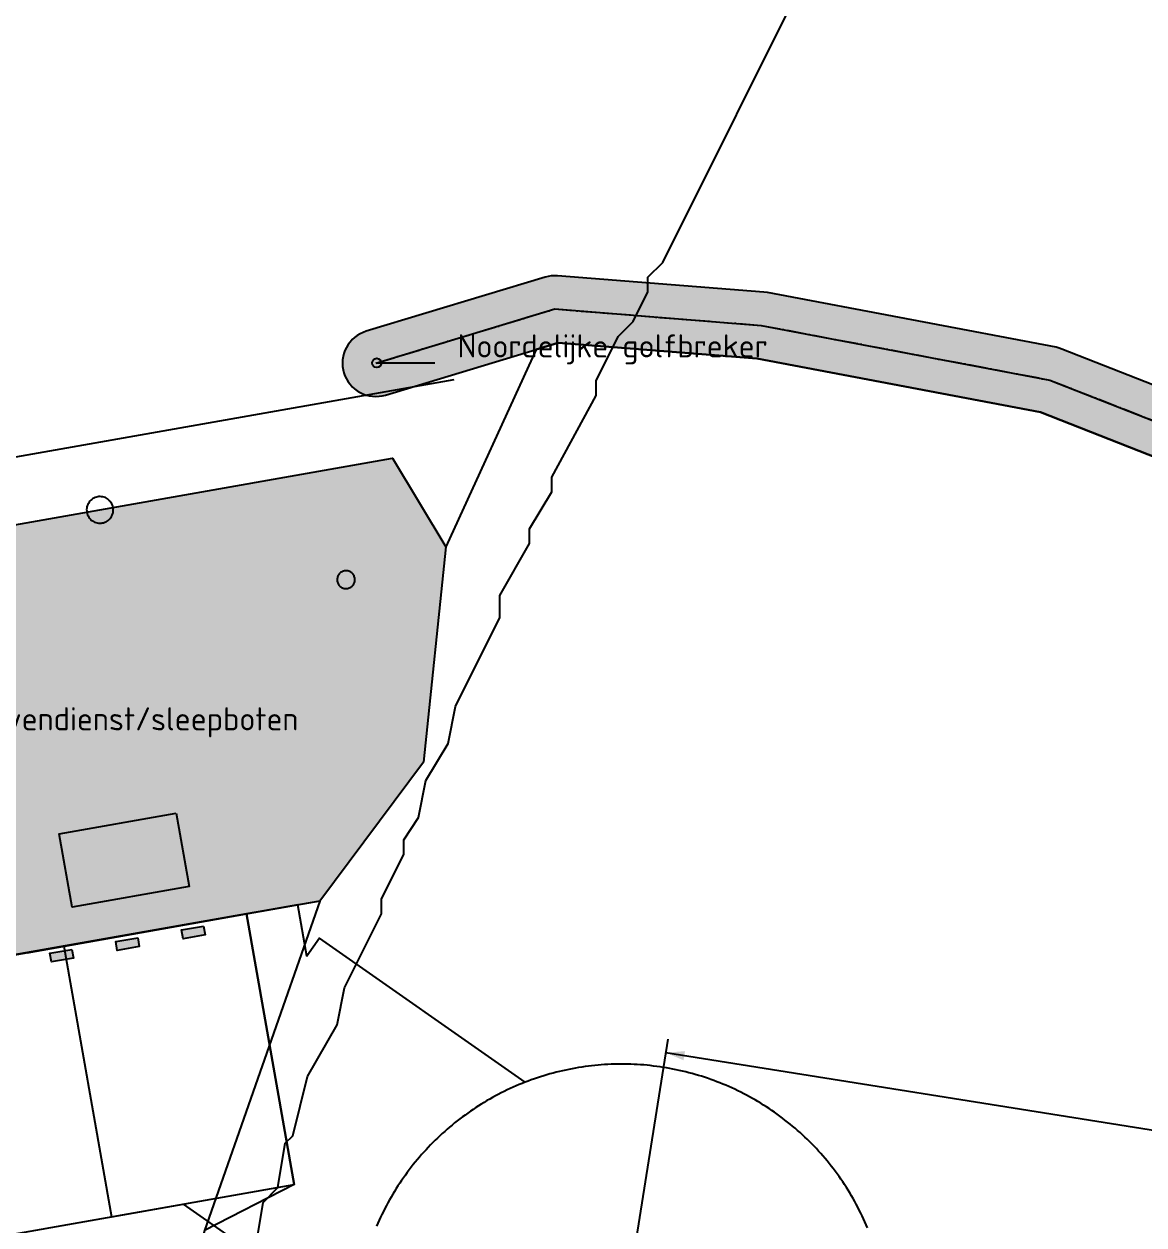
# Model space of a CAD drawing. Header units: metres. Extents: x 284000 to 318000, y 7632000 to 7666000.
# Drawn here: x 296727 to 298240, y 7649755 to 7651377 of the extents above; entities that cross this region are included whole.
import ezdxf
from ezdxf.enums import TextEntityAlignment as Align

# ---------------------------------------------------------------- set-up
doc = ezdxf.new("R2010")
doc.units = ezdxf.units.M
doc.header["$LTSCALE"] = 10
doc.linetypes.add('DASHDOT', pattern=[3.556, 2.54, -0.508, 0, -0.508])
for name, color, linetype in [('HV-BAGGER', 5, 'Continuous'), ('HV-D-GEBOUW', 8, 'Continuous'), ('HV-DRAAIKOM', 2, 'Continuous'), ('HV-GEUL-AS', 1, 'Continuous'), ('HV-GOLFBREKER', 8, 'Continuous'), ('HV-HAVENDIENST', 150, 'Continuous'), ('HV-KADE', 7, 'Continuous'), ('HV-KUSTLIJN', 4, 'Continuous'), ('HV-ONDERGROND', 8, 'Continuous'), ('HV-SCHIP', 3, 'Continuous'), ('HV-TEKST-02', 7, 'Continuous'), ('HV-TOETS-OPENING-2-HOOFDBEKKEN', 6, 'Continuous'), ('HV-TOETS-WAND-HB-OPEN', 30, 'Continuous'), ('HV-TOETS-WAND-VH-TALUD', 30, 'Continuous'), ('HV-VOORHAVEN', 151, 'Continuous'), ('HV-WEG', 7, 'Continuous')]:
    doc.layers.add(name, color=color, linetype=linetype)
doc.styles.add('NLCS-ISO', font='NLCS-ISO.ttf')
picture_1 = doc.add_image_def('image1.jpg', size_in_pixel=(3400, 3400))

msp = doc.modelspace()

# ---------------------------------------------------------------- hatches: boundary and pattern name
at = {"layer": 'HV-D-GEBOUW', "true_color": 0x495057, "transparency": 33554534}
h = msp.add_hatch(color=8, dxfattribs=at)
h.dxf.hatch_style = 1
h.paths.add_polyline_path([(297174, 7650628.5), (297173.7, 7650629.6), (297173.3, 7650630.7), (297172.9, 7650631.8), (297172.3, 7650632.8), (297171.6, 7650633.8), (297170.8, 7650634.7), (297170, 7650635.5), (297169, 7650636.2), (297168, 7650636.9), (297167, 7650637.4), (297165.9, 7650637.8), (297164.7, 7650638.1), (297163.6, 7650638.3), (297162.4, 7650638.4), (297161.2, 7650638.4), (297160, 7650638.2), (297158.9, 7650638), (297157.8, 7650637.6), (297156.7, 7650637.1), (297155.6, 7650636.5), (297154.7, 7650635.8), (297153.8, 7650635.1), (297153, 7650634.2), (297152.3, 7650633.3), (297151.6, 7650632.3), (297151.1, 7650631.2), (297150.7, 7650630.1), (297150.4, 7650629), (297150.2, 7650627.8), (297150.1, 7650626.6), (297150.1, 7650625.4), (297150.3, 7650624.3), (297150.5, 7650623.1), (297150.9, 7650622), (297151.4, 7650620.9), (297152, 7650619.9), (297152.6, 7650618.9), (297153.4, 7650618), (297154.3, 7650617.2), (297155.2, 7650616.5), (297156.2, 7650615.9), (297157.3, 7650615.3), (297158.4, 7650614.9), (297159.5, 7650614.6), (297160.7, 7650614.4), (297161.9, 7650614.3), (297163, 7650614.4), (297164.2, 7650614.5), (297165.4, 7650614.8), (297166.5, 7650615.1), (297167.6, 7650615.6), (297168.6, 7650616.2), (297169.6, 7650616.9), (297170.4, 7650617.7), (297171.3, 7650618.5), (297172, 7650619.5), (297172.6, 7650620.5), (297173.1, 7650621.5), (297173.6, 7650622.6), (297173.9, 7650623.8), (297174.1, 7650624.9), (297174.2, 7650626.1), (297174.1, 7650627.3)])
h = msp.add_hatch(color=8, dxfattribs=at)
h.dxf.hatch_style = 1
h.paths.add_polyline_path([(296932.5, 7650310.7), (296949.9, 7650211.9), (296791.8, 7650184), (296774.3, 7650282.9)])
at = {"layer": 'HV-GOLFBREKER', "true_color": 0xadb5bd, "transparency": 33554534}
h = msp.add_hatch(color=8, dxfattribs=at)
h.dxf.hatch_style = 1
h.paths.add_polyline_path([(297449, 7650946.4), (297717.1, 7650925.2), (298100.7, 7650852.5), (298486.7, 7650701), (298763, 7650524.3), (298957.6, 7650254.5), (299119.5, 7649903.4), (299224.7, 7649545.4), (299226.1, 7649541.2), (299228, 7649537.2), (299230.2, 7649533.4), (299232.8, 7649529.8), (299235.7, 7649526.5), (299239, 7649523.5), (299242.5, 7649520.8), (299246.3, 7649518.5), (299250.2, 7649516.6), (299254.4, 7649515.1), (299258.7, 7649514), (299263, 7649513.3), (299267.4, 7649513), (299271.8, 7649513.2), (299276.2, 7649513.8), (299280.5, 7649514.9), (299284.7, 7649516.3), (299288.7, 7649518.2), (299292.5, 7649520.4), (299296.1, 7649523), (299299.4, 7649525.9), (299302.4, 7649529.2), (299305, 7649532.7), (299307.3, 7649536.5), (299309.3, 7649540.5), (299310.8, 7649544.6), (299311.9, 7649548.9), (299312.6, 7649553.2), (299312.8, 7649557.6), (299312.7, 7649562.1), (299312, 7649566.4), (299311, 7649570.7), (299204.9, 7649931.9), (299202.6, 7649938), (299037.6, 7650296.2), (299035.5, 7650300), (299033.2, 7650303.7), (298830.9, 7650583.9), (298828.3, 7650587.2), (298825.3, 7650590.2), (298822.1, 7650593), (298818.7, 7650595.4), (298531.5, 7650779.2), (298527.7, 7650781.4), (298523.7, 7650783.2), (298129.6, 7650937.8), (298125.6, 7650939.2), (298121.6, 7650940.2), (297731.5, 7651014.1), (297726.7, 7651014.7), (297447.7, 7651036.8), (297443.5, 7651037), (297439.3, 7651036.7), (297435.1, 7651036.1), (297431.1, 7651035), (297189.2, 7650961.8), (297185.1, 7650960.3), (297181.1, 7650958.5), (297177.3, 7650956.2), (297173.7, 7650953.6), (297170.5, 7650950.6), (297167.5, 7650947.3), (297164.9, 7650943.8), (297162.6, 7650940), (297160.7, 7650936), (297159.2, 7650931.8), (297158.1, 7650927.6), (297157.5, 7650923.2), (297157.3, 7650918.8), (297157.5, 7650914.4), (297158.1, 7650910), (297159.2, 7650905.7), (297160.7, 7650901.6), (297162.6, 7650897.6), (297164.8, 7650893.8), (297167.5, 7650890.2), (297170.4, 7650887), (297173.7, 7650884), (297177.2, 7650881.4), (297181, 7650879.1), (297185, 7650877.2), (297189.2, 7650875.7), (297193.5, 7650874.6), (297197.8, 7650874), (297202.2, 7650873.8), (297206.7, 7650874), (297211, 7650874.6), (297215.3, 7650875.7)])
at = {"layer": 'HV-HAVENDIENST', "true_color": 0x4ea8de, "transparency": 33554534}
h = msp.add_hatch(color=150, dxfattribs=at)
h.dxf.hatch_style = 1
h.paths.add_polyline_path([(296464, 7650656.1), (297224.9, 7650790.3), (297297, 7650670.5), (297266.7, 7650379.9), (297126.6, 7650192.1), (296563.3, 7650092.8)])
at = {"layer": 'HV-SCHIP', "true_color": 0x80ffdb, "transparency": 33554534}
h = msp.add_hatch(color=3, dxfattribs=at)
h.dxf.hatch_style = 1
h.paths.add_polyline_path([(296969.5, 7650158.3), (296971.6, 7650146.5), (296942, 7650141.2), (296939.9, 7650153.1)])
h = msp.add_hatch(color=3, dxfattribs=at)
h.dxf.hatch_style = 1
h.paths.add_polyline_path([(296880.6, 7650142.6), (296882.7, 7650130.8), (296853, 7650125.5), (296850.9, 7650137.4)])
h = msp.add_hatch(color=3, dxfattribs=at)
h.dxf.hatch_style = 1
h.paths.add_polyline_path([(296791.6, 7650126.9), (296793.7, 7650115.1), (296764.1, 7650109.9), (296762, 7650121.7)])

# ---------------------------------------------------------------- linework, layer by layer
at = {"layer": 'HV-BAGGER'}
msp.add_lwpolyline([(297866.8, 7649750.6), (297865.1, 7649754.7), (297863.3, 7649758.7), (297861.5, 7649762.7), (297859.6, 7649766.7), (297857.7, 7649770.7), (297855.7, 7649774.7), (297853.7, 7649778.6), (297851.6, 7649782.5), (297849.5, 7649786.4), (297847.3, 7649790.2), (297845.1, 7649794), (297842.9, 7649797.8), (297840.6, 7649801.6), (297838.2, 7649805.3), (297835.8, 7649809.1), (297833.4, 7649812.7), (297830.9, 7649816.4), (297828.4, 7649820), (297825.8, 7649823.6), (297823.2, 7649827.2), (297820.5, 7649830.7), (297817.8, 7649834.2), (297815, 7649837.6), (297812.3, 7649841.1), (297809.4, 7649844.4), (297806.6, 7649847.8), (297803.6, 7649851.1), (297800.7, 7649854.4), (297797.7, 7649857.7), (297794.6, 7649860.9), (297791.6, 7649864), (297788.5, 7649867.2), (297785.3, 7649870.3), (297782.1, 7649873.3), (297778.9, 7649876.3), (297775.6, 7649879.3), (297772.3, 7649882.3), (297769, 7649885.2), (297765.6, 7649888), (297762.2, 7649890.8), (297758.8, 7649893.6), (297755.3, 7649896.3), (297751.8, 7649899), (297748.3, 7649901.7), (297744.7, 7649904.3), (297741.1, 7649906.8), (297737.5, 7649909.3), (297733.8, 7649911.8), (297730.1, 7649914.2), (297726.4, 7649916.6), (297722.6, 7649918.9), (297718.8, 7649921.2), (297715, 7649923.4), (297711.2, 7649925.6), (297707.3, 7649927.8), (297703.4, 7649929.9), (297699.5, 7649931.9), (297695.6, 7649933.9), (297691.6, 7649935.9), (297687.6, 7649937.8), (297683.6, 7649939.6), (297679.6, 7649941.4), (297675.5, 7649943.2), (297671.5, 7649944.9), (297667.4, 7649946.5), (297663.2, 7649948.1), (297659.1, 7649949.7), (297655, 7649951.2), (297650.8, 7649952.7), (297646.6, 7649954.1), (297642.4, 7649955.4), (297638.2, 7649956.7), (297633.9, 7649957.9), (297629.7, 7649959.1), (297625.4, 7649960.3), (297621.1, 7649961.4), (297616.8, 7649962.4), (297612.5, 7649963.4), (297608.2, 7649964.3), (297603.9, 7649965.2), (297599.5, 7649966), (297595.2, 7649966.8), (297590.8, 7649967.5), (297586.4, 7649968.2), (297582.1, 7649968.8), (297577.7, 7649969.3), (297573.3, 7649969.8), (297568.9, 7649970.3), (297564.5, 7649970.7), (297560.1, 7649971), (297555.7, 7649971.3), (297551.3, 7649971.5), (297546.9, 7649971.7), (297542.5, 7649971.8), (297538, 7649971.9), (297533.6, 7649971.9), (297529.2, 7649971.9), (297524.8, 7649971.8), (297520.4, 7649971.6), (297516, 7649971.4), (297511.5, 7649971.2), (297507.1, 7649970.9), (297502.7, 7649970.5), (297498.3, 7649970.1), (297493.9, 7649969.6), (297489.6, 7649969.1), (297485.2, 7649968.5), (297480.8, 7649967.9), (297476.4, 7649967.2), (297472.1, 7649966.4), (297467.7, 7649965.7), (297463.4, 7649964.8), (297459.1, 7649963.9), (297454.8, 7649963), (297450.5, 7649961.9), (297446.2, 7649960.9), (297441.9, 7649959.8), (297437.6, 7649958.6), (297433.4, 7649957.4), (297429.2, 7649956.1), (297424.9, 7649954.8), (297420.7, 7649953.4), (297416.6, 7649952), (297412.4, 7649950.5), (297408.2, 7649949), (297404.1, 7649947.4), (297404.1, 7649947.4), (297126.2, 7650142), (297109.1, 7650117.7), (297097, 7650186.9), (296780.7, 7650131.1), (296780.7, 7650131.1), (296845.2, 7649765.5), (296942.2, 7649782.6), (297174.7, 7649619.8)], dxfattribs=at)
msp.add_lwpolyline([(295896.4, 7649975.3, 3.297039), (295936.9, 7649605.3), (297092.2, 7649809), (297027.8, 7650174.7), (295896.4, 7649975.3)], format="xyb", dxfattribs=at)
at = {"layer": 'HV-D-GEBOUW'}
for points in [[(297174, 7650628.5), (297173.7, 7650629.6), (297173.3, 7650630.7), (297172.9, 7650631.8), (297172.3, 7650632.8), (297171.6, 7650633.8), (297170.8, 7650634.7), (297170, 7650635.5), (297169, 7650636.2), (297168, 7650636.9), (297167, 7650637.4), (297165.9, 7650637.8), (297164.7, 7650638.1), (297163.6, 7650638.3), (297162.4, 7650638.4), (297161.2, 7650638.4), (297160, 7650638.2), (297158.9, 7650638), (297157.8, 7650637.6), (297156.7, 7650637.1), (297155.6, 7650636.5), (297154.7, 7650635.8), (297153.8, 7650635.1), (297153, 7650634.2), (297152.3, 7650633.3), (297151.6, 7650632.3), (297151.1, 7650631.2), (297150.7, 7650630.1), (297150.4, 7650629), (297150.2, 7650627.8), (297150.1, 7650626.6), (297150.1, 7650625.4), (297150.3, 7650624.3), (297150.5, 7650623.1), (297150.9, 7650622), (297151.4, 7650620.9), (297152, 7650619.9), (297152.6, 7650618.9), (297153.4, 7650618), (297154.3, 7650617.2), (297155.2, 7650616.5), (297156.2, 7650615.9), (297157.3, 7650615.3), (297158.4, 7650614.9), (297159.5, 7650614.6), (297160.7, 7650614.4), (297161.9, 7650614.3), (297163, 7650614.4), (297164.2, 7650614.5), (297165.4, 7650614.8), (297166.5, 7650615.1), (297167.6, 7650615.6), (297168.6, 7650616.2), (297169.6, 7650616.9), (297170.4, 7650617.7), (297171.3, 7650618.5), (297172, 7650619.5), (297172.6, 7650620.5), (297173.1, 7650621.5), (297173.6, 7650622.6), (297173.9, 7650623.8), (297174.1, 7650624.9), (297174.2, 7650626.1), (297174.1, 7650627.3), (297174, 7650628.5)], [(296932.5, 7650310.7), (296949.9, 7650211.9), (296791.8, 7650184), (296774.3, 7650282.9), (296932.5, 7650310.7)]]:
    msp.add_lwpolyline(points, close=True, dxfattribs=at)
at = {"layer": 'HV-DRAAIKOM'}
msp.add_lwpolyline([(297866.8, 7649750.6), (297865.1, 7649754.7), (297863.3, 7649758.7), (297861.5, 7649762.7), (297859.6, 7649766.7), (297857.7, 7649770.7), (297855.7, 7649774.7), (297853.7, 7649778.6), (297851.6, 7649782.5), (297849.5, 7649786.4), (297847.3, 7649790.2), (297845.1, 7649794), (297842.9, 7649797.8), (297840.6, 7649801.6), (297838.2, 7649805.3), (297835.8, 7649809.1), (297833.4, 7649812.7), (297830.9, 7649816.4), (297828.4, 7649820), (297825.8, 7649823.6), (297823.2, 7649827.2), (297820.5, 7649830.7), (297817.8, 7649834.2), (297815, 7649837.6), (297812.3, 7649841.1), (297809.4, 7649844.4), (297806.6, 7649847.8), (297803.6, 7649851.1), (297800.7, 7649854.4), (297797.7, 7649857.7), (297794.6, 7649860.9), (297791.6, 7649864), (297788.5, 7649867.2), (297785.3, 7649870.3), (297782.1, 7649873.3), (297778.9, 7649876.3), (297775.6, 7649879.3), (297772.3, 7649882.3), (297769, 7649885.2), (297765.6, 7649888), (297762.2, 7649890.8), (297758.8, 7649893.6), (297755.3, 7649896.3), (297751.8, 7649899), (297748.3, 7649901.7), (297744.7, 7649904.3), (297741.1, 7649906.8), (297737.5, 7649909.3), (297733.8, 7649911.8), (297730.1, 7649914.2), (297726.4, 7649916.6), (297722.6, 7649918.9), (297718.8, 7649921.2), (297715, 7649923.4), (297711.2, 7649925.6), (297707.3, 7649927.8), (297703.4, 7649929.9), (297699.5, 7649931.9), (297695.6, 7649933.9), (297691.6, 7649935.9), (297687.6, 7649937.8), (297683.6, 7649939.6), (297679.6, 7649941.4), (297675.5, 7649943.2), (297671.5, 7649944.9), (297667.4, 7649946.5), (297663.2, 7649948.1), (297659.1, 7649949.7), (297655, 7649951.2), (297650.8, 7649952.7), (297646.6, 7649954.1), (297642.4, 7649955.4), (297638.2, 7649956.7), (297633.9, 7649957.9), (297629.7, 7649959.1), (297625.4, 7649960.3), (297621.1, 7649961.4), (297616.8, 7649962.4), (297612.5, 7649963.4), (297608.2, 7649964.3), (297603.9, 7649965.2), (297599.5, 7649966), (297595.2, 7649966.8), (297590.8, 7649967.5), (297586.4, 7649968.2), (297582.1, 7649968.8), (297577.7, 7649969.3), (297573.3, 7649969.8), (297568.9, 7649970.3), (297564.5, 7649970.7), (297560.1, 7649971), (297555.7, 7649971.3), (297551.3, 7649971.5), (297546.9, 7649971.7), (297542.5, 7649971.8), (297538, 7649971.9), (297533.6, 7649971.9), (297529.2, 7649971.9), (297524.8, 7649971.8), (297520.4, 7649971.6), (297516, 7649971.4), (297511.5, 7649971.2), (297507.1, 7649970.9), (297502.7, 7649970.5), (297498.3, 7649970.1), (297493.9, 7649969.6), (297489.6, 7649969.1), (297485.2, 7649968.5), (297480.8, 7649967.9), (297476.4, 7649967.2), (297472.1, 7649966.4), (297467.7, 7649965.7), (297463.4, 7649964.8), (297459.1, 7649963.9), (297454.8, 7649963), (297450.5, 7649961.9), (297446.2, 7649960.9), (297441.9, 7649959.8), (297437.6, 7649958.6), (297433.4, 7649957.4), (297429.2, 7649956.1), (297424.9, 7649954.8), (297420.7, 7649953.4), (297416.6, 7649952), (297412.4, 7649950.5), (297408.2, 7649949), (297404.1, 7649947.4), (297400, 7649945.8), (297395.9, 7649944.1), (297391.9, 7649942.4), (297387.8, 7649940.6), (297383.8, 7649938.8), (297379.8, 7649936.9), (297375.8, 7649935), (297371.9, 7649933), (297367.9, 7649931), (297364, 7649928.9), (297360.2, 7649926.8), (297356.3, 7649924.7), (297352.5, 7649922.5), (297348.7, 7649920.2), (297344.9, 7649917.9), (297341.2, 7649915.5), (297337.5, 7649913.1), (297333.8, 7649910.7), (297330.1, 7649908.2), (297326.5, 7649905.7), (297322.9, 7649903.1), (297319.4, 7649900.5), (297315.8, 7649897.8), (297312.3, 7649895.1), (297308.9, 7649892.4), (297305.5, 7649889.6), (297302.1, 7649886.7), (297298.7, 7649883.9), (297295.4, 7649881), (297292.1, 7649878), (297288.9, 7649875), (297285.7, 7649872), (297282.5, 7649868.9), (297279.3, 7649865.8), (297276.3, 7649862.6), (297273.2, 7649859.4), (297270.2, 7649856.2), (297267.2, 7649853), (297264.3, 7649849.7), (297261.4, 7649846.3), (297258.5, 7649842.9), (297255.7, 7649839.5), (297252.9, 7649836.1), (297250.2, 7649832.6), (297247.5, 7649829.1), (297244.9, 7649825.6), (297242.3, 7649822), (297239.7, 7649818.4), (297237.2, 7649814.8), (297234.7, 7649811.1), (297232.3, 7649807.4), (297229.9, 7649803.7), (297227.6, 7649799.9), (297225.3, 7649796.2), (297223.1, 7649792.3), (297220.9, 7649788.5), (297218.7, 7649784.6), (297216.6, 7649780.8), (297214.6, 7649776.8), (297212.6, 7649772.9), (297210.6, 7649768.9), (297208.7, 7649765), (297206.9, 7649760.9), (297205.1, 7649756.9), (297203.3, 7649752.9)], dxfattribs=at)
at = {"layer": 'HV-GEUL-AS', "linetype": 'DASHDOT'}
msp.add_lwpolyline([(297202.3, 7650918.8), (297444.1, 7650992), (297723.1, 7650969.8), (298113.2, 7650896), (298507.3, 7650741.3), (298794.4, 7650557.5), (298996.7, 7650277.3), (299161.7, 7649919.2), (299267.8, 7649558)], dxfattribs=at)
at = {"layer": 'HV-GOLFBREKER'}
msp.add_lwpolyline([(298523.7, 7650783.2), (298129.6, 7650937.8), (298125.6, 7650939.2), (298121.6, 7650940.2), (297731.5, 7651014.1), (297726.7, 7651014.7), (297447.7, 7651036.8), (297443.5, 7651037), (297439.3, 7651036.7), (297435.1, 7651036.1), (297431.1, 7651035), (297189.2, 7650961.8), (297185.1, 7650960.3), (297181.1, 7650958.5), (297177.3, 7650956.2), (297173.7, 7650953.6), (297170.5, 7650950.6), (297167.5, 7650947.3), (297164.9, 7650943.8), (297162.6, 7650940), (297160.7, 7650936), (297159.2, 7650931.8), (297158.1, 7650927.6), (297157.5, 7650923.2), (297157.3, 7650918.8), (297157.5, 7650914.4), (297158.1, 7650910), (297159.2, 7650905.7), (297160.7, 7650901.6), (297162.6, 7650897.6), (297164.8, 7650893.8), (297167.5, 7650890.2), (297170.4, 7650887), (297173.7, 7650884), (297177.2, 7650881.4), (297181, 7650879.1), (297185, 7650877.2), (297189.2, 7650875.7), (297193.5, 7650874.6), (297197.8, 7650874), (297202.2, 7650873.8), (297206.7, 7650874), (297211, 7650874.6), (297215.3, 7650875.7), (297449, 7650946.4), (297449, 7650946.4), (297717.1, 7650925.2), (298100.7, 7650852.5), (298486.7, 7650701)], dxfattribs=at)
at = {"layer": 'HV-HAVENDIENST'}
msp.add_lwpolyline([(296464, 7650656.1), (297224.9, 7650790.3), (297297, 7650670.5), (297266.7, 7650379.9), (297126.6, 7650192.1), (296563.3, 7650092.8), (296464, 7650656.1)], close=True, dxfattribs=at)
at = {"layer": 'HV-KADE'}
msp.add_lwpolyline([(296731.3, 7650122.4), (297027.8, 7650174.7)], dxfattribs=at)
at = {"layer": 'HV-KUSTLIJN'}
msp.add_lwpolyline([(297040, 7649725), (297050, 7649785), (297070, 7649805), (297080, 7649865), (297090, 7649875), (297110, 7649955), (297150, 7650025), (297160, 7650075), (297210, 7650175), (297210, 7650195), (297240, 7650255), (297240, 7650275), (297260, 7650305), (297270, 7650355), (297300, 7650405), (297310, 7650455), (297370, 7650575), (297370, 7650605), (297410, 7650675), (297410, 7650695), (297440, 7650745), (297440, 7650765), (297500, 7650875), (297500, 7650895), (297530, 7650955), (297550, 7650975), (297570, 7651015), (297570, 7651035), (297590, 7651055), (297790, 7651455)], dxfattribs=at)
at = {"layer": 'HV-SCHIP'}
for points in [[(296969.5, 7650158.3), (296971.6, 7650146.5), (296942, 7650141.2), (296939.9, 7650153.1), (296969.5, 7650158.3)], [(296880.6, 7650142.6), (296882.7, 7650130.8), (296853, 7650125.5), (296850.9, 7650137.4), (296880.6, 7650142.6)], [(296791.6, 7650126.9), (296793.7, 7650115.1), (296764.1, 7650109.9), (296762, 7650121.7), (296791.6, 7650126.9)]]:
    msp.add_lwpolyline(points, close=True, dxfattribs=at)
at = {"layer": 'HV-TEKST-02'}
for p, q in [((297203.6, 7650919.1), (297282.1, 7650919.1)), ((297536.6, 7649624.3), (297597.5, 7650005.7)), ((299293.1, 7649716), (297594.5, 7649987.2))]:
    msp.add_line(p, q, dxfattribs=at)
msp.add_circle((297203.6, 7650919.1), 6.25, dxfattribs=at)
msp.add_solid([(297594.5, 7649987.2), (297618.2, 7649977.1), (297620.2, 7649989.4)], dxfattribs=at)
at = {"layer": 'HV-TOETS-OPENING-2-HOOFDBEKKEN'}
msp.add_line((297126.6, 7650192.1), (296970.7, 7649746.9), dxfattribs=at)
at = {"layer": 'HV-TOETS-WAND-HB-OPEN'}
msp.add_line((296583.1, 7650096.3), (297027.8, 7650174.7), dxfattribs=at)
at = {"layer": 'HV-TOETS-WAND-VH-TALUD'}
for p, q in [((297202.3, 7650918.8), (297444.1, 7650992)), ((297444.1, 7650992), (297723.1, 7650969.8)), ((297723.1, 7650969.8), (298113.2, 7650896)), ((298113.2, 7650896), (298507.3, 7650741.3)), ((297297, 7650670.5), (297266.7, 7650379.9)), ((297266.7, 7650379.9), (297126.6, 7650192.1))]:
    msp.add_line(p, q, dxfattribs=at)
at = {"layer": 'HV-VOORHAVEN'}
msp.add_lwpolyline([(298486.7, 7650701), (298100.7, 7650852.5), (297717.1, 7650925.2), (297449, 7650946.4), (297419.1, 7650937.4), (297297, 7650670.5), (297266.7, 7650379.9), (297126.6, 7650192.1), (297027.8, 7650174.7), (297092.2, 7649809), (296970.7, 7649746.9), (296513.3, 7648209.1), (296513.3, 7648209.1), (296439.8, 7648135), (296370, 7647837.3), (296521.3, 7647853), (296778.3, 7647924.2), (296780.2, 7647924.7), (298108.1, 7648230), (298420.5, 7648364.2)], dxfattribs=at)
at = {"layer": 'HV-WEG'}
msp.add_lwpolyline([(293206.8, 7650173.5), (297308.1, 7650896.6)], dxfattribs=at)
msp.add_lwpolyline([(296847.3, 7650723.7), (296847, 7650725.4), (296846.4, 7650727.1), (296845.7, 7650728.7), (296844.8, 7650730.3), (296843.8, 7650731.7), (296842.6, 7650733), (296841.3, 7650734.2), (296839.9, 7650735.3), (296838.5, 7650736.3), (296836.9, 7650737.1), (296835.2, 7650737.7), (296833.5, 7650738.2), (296831.8, 7650738.4), (296830, 7650738.6), (296828.2, 7650738.5), (296826.5, 7650738.3), (296824.8, 7650737.9), (296823.1, 7650737.4), (296821.5, 7650736.6), (296819.9, 7650735.8), (296818.5, 7650734.7), (296817.2, 7650733.6), (296816, 7650732.3), (296814.9, 7650730.9), (296813.9, 7650729.4), (296813.1, 7650727.8), (296812.5, 7650726.2), (296812, 7650724.5), (296811.8, 7650722.7), (296811.6, 7650721), (296811.7, 7650719.2), (296811.9, 7650717.5), (296812.3, 7650715.7), (296812.8, 7650714.1), (296813.6, 7650712.4), (296814.4, 7650710.9), (296815.5, 7650709.5), (296816.6, 7650708.1), (296817.9, 7650706.9), (296819.3, 7650705.8), (296820.8, 7650704.9), (296822.4, 7650704.1), (296824, 7650703.5), (296825.7, 7650703), (296827.5, 7650702.7), (296829.2, 7650702.6), (296831, 7650702.6), (296832.7, 7650702.9), (296834.5, 7650703.2), (296836.1, 7650703.8), (296837.8, 7650704.5), (296839.3, 7650705.4), (296840.7, 7650706.4), (296842.1, 7650707.6), (296843.3, 7650708.9), (296844.4, 7650710.3), (296845.3, 7650711.7), (296846.1, 7650713.3), (296846.7, 7650715), (296847.2, 7650716.7), (296847.5, 7650718.4), (296847.6, 7650720.2), (296847.6, 7650722), (296847.3, 7650723.7)], close=True, dxfattribs=at)

# ---------------------------------------------------------------- texts
at = {"layer": 'HV-TEKST-02', "style": 'NLCS-ISO'}
for s, p in [('Noordelijke golfbreker', (297522.4, 7650942.1)), ('Havendienst/sleepboten', (296877.2, 7650438.3))]:
    msp.add_text(s, height=31.25, dxfattribs=at).set_placement(p, align=Align.MIDDLE_CENTER)

# ---------------------------------------------------------------- pictures from other files: only their frames are drawn
at = {"layer": 'HV-ONDERGROND'}
image = msp.add_image(picture_1, insert=(284000, 7632000), size_in_units=(34000, 34000), dxfattribs=at)

doc.saveas('drawing.dxf')
